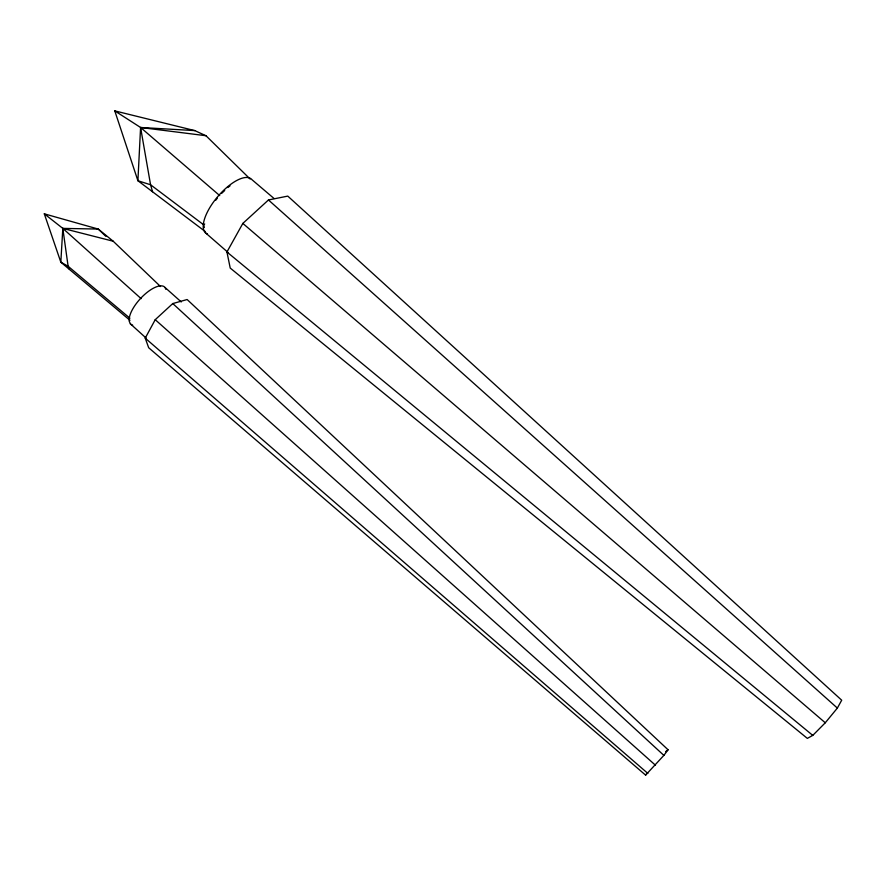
<?xml version="1.0" encoding="UTF-8"?>
<svg xmlns="http://www.w3.org/2000/svg" width="886" height="886" viewBox="0 0 886 886"><rect width="100%" height="100%" fill="white"/><g stroke="black" fill="none" stroke-linecap="round" stroke-linejoin="round"><path stroke-width="1.33" d="M145.226 338.142L155.227 319.691L172.781 303.555L187.134 299.523L668.066 749.777L663.869 755.381L645.606 775.117L148.671 347.733L145.226 338.142L647.865 773.434M837.359 708.08L841.7 700.206L287.773 196.105L268.458 199.97L242.842 223.416L226.938 251.989L230.227 268.07L807.345 738.381L812.772 735.391L825.276 722.777L837.359 708.08L268.458 199.97M645.606 775.117L647.035 773.223M221.544 193.458L224.712 190.501M204.345 227.536L203.736 224.856L204.688 223.992M665.663 751.649L668.066 749.777M250.162 179.061L205.973 135.724L194.765 130.596L140.586 127.484L114.781 110.883L137.906 180.722L205.264 231.556M205.973 135.724L140.586 127.484L137.906 180.722L150.565 184.775L203.736 224.856M114.781 110.883L194.765 130.596M160.532 286.543L113.186 241.214L62.817 228.389L44.3 213.836L60.824 262.167L129.954 320.289M44.3 213.836L98.246 229.064L113.186 241.214M226.938 251.989L812.772 735.391M129.921 318.229L68.111 266.265L60.824 262.167L62.817 228.389L98.246 229.064L105.833 236.318M274.051 198.497L252.111 179.814A35.351 14.276 -49.8 0 0 216.86 197.656A35.351 14.276 -49.8 0 0 207.446 234.015M242.842 223.416L825.276 722.777M219.739 195.618L140.586 127.484L150.565 184.775L152.547 191.764M205.331 232.675L228.112 252.51M146.367 338.308L130.364 323.822L129.212 321.23A25.151 10.067 -47.5 0 1 143.598 295.415A25.151 10.067 -47.5 0 1 165.195 287.629L181.253 301.938M155.227 319.691L655.463 765.238M141.118 298.637L62.817 228.389L68.111 266.265L69.485 269.444M172.781 303.555L663.869 755.381M165.195 287.629L165.782 289.268M132.678 325.173A25.151 10.067 -47.5 0 1 130.364 323.822M215.697 200.269A33.646 13.589 -49.8 0 1 217.28 198.265M227.879 187.544A33.646 13.589 -49.8 0 1 230.017 185.85"/></g></svg>
